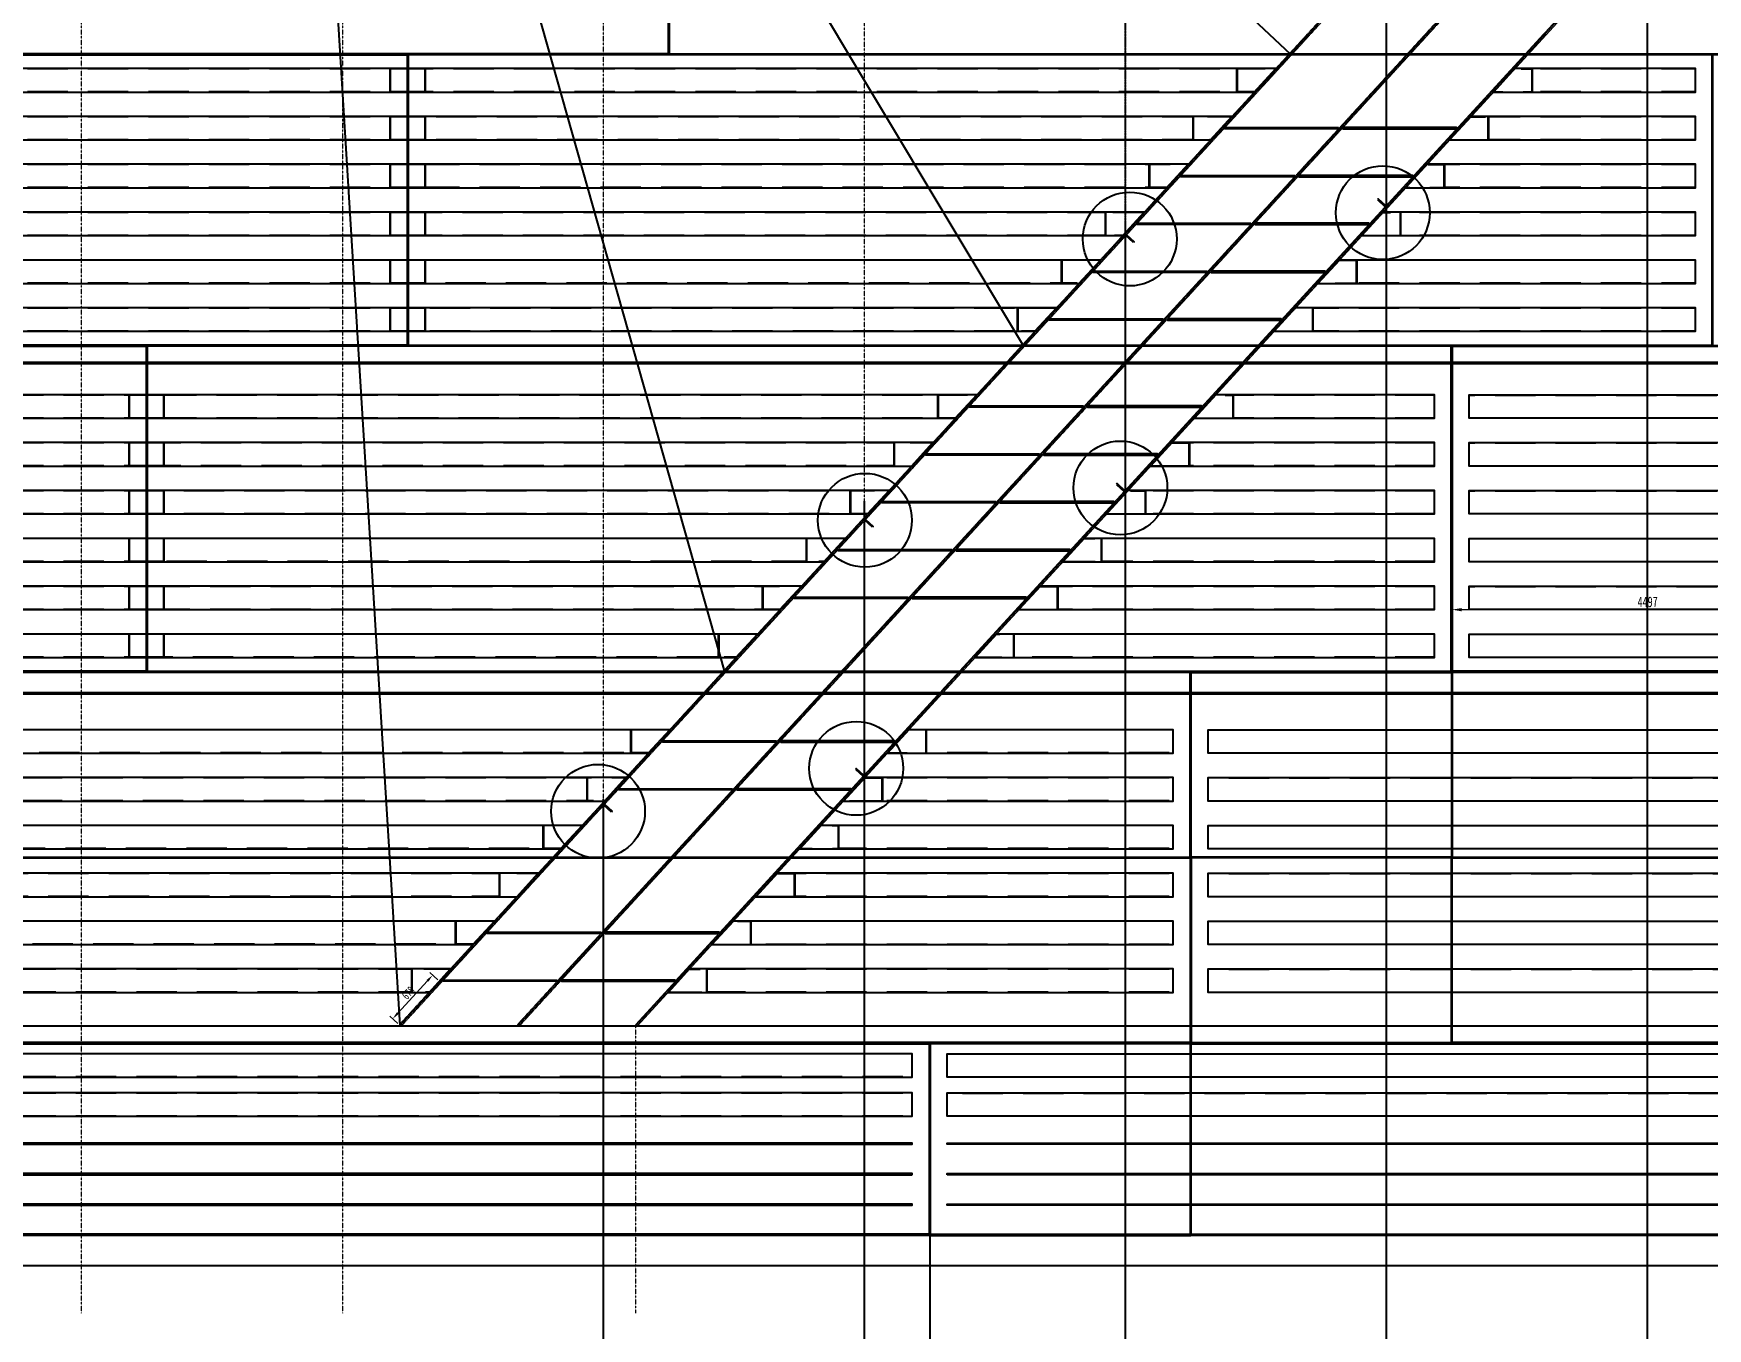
# Model space of a CAD drawing. Extents: x -158665 to 747974, y -1078007 to -307893.
# Drawn here: x 182833 to 202073, y -485864 to -470974 of the extents above; entities that cross this region are included whole.
import ezdxf

# ---------------------------------------------------------------- set-up
doc = ezdxf.new("R2010")
doc.units = 0
doc.header["$LTSCALE"] = 0.02
doc.header["$MEASUREMENT"] = 0
doc.header["$PDMODE"] = 35
doc.header["$PDSIZE"] = 150
for name, pattern in [('CENTER', [2, 1.25, -0.25, 0.25, -0.25]), ('CENTER2', [28.575, 19.05, -3.175, 3.175, -3.175]), ('DASHED', [19.05, 12.7, -6.35]), ('DASHED2', [9.525, 6.35, -3.175]), ('PHANTOM', [63.5, 31.75, -6.35, 6.35, -6.35, 6.35, -6.35])]:
    doc.linetypes.add(name, pattern=pattern)
doc.layers.get('0').update_dxf_attribs({"linetype": 'CONTINUOUS'})
doc.layers.get('Defpoints').update_dxf_attribs({"linetype": 'CONTINUOUS'})
for name, color, linetype in [('1', 1, 'CONTINUOUS'), ('Axis', 1, 'CENTER2'), ('横隔板开孔', 7, 'CONTINUOUS')]:
    doc.layers.add(name, color=color, linetype=linetype)
for name, color, linetype, lineweight in [('1图框轮廓', 7, 'CONTINUOUS', 35), ('3中心线层', 1, 'CENTER', 13), ('4虚线层', 3, 'DASHED', 15)]:
    doc.layers.add(name, color=color, linetype=linetype, lineweight=lineweight)
doc.styles.add('仿宋', font='仿宋_GB2312_1.ttf', dxfattribs={"width": 0.7})
doc.dimstyles.new('180', dxfattribs={"dimscale": 180, "dimtxt": 2.7, "dimasz": 2.5, "dimexe": 1.25, "dimexo": 0.625, "dimtad": 1, "dimdec": 0, "dimdsep": 46, "dimtxsty": '仿宋', "dimcen": 2.5, "dimclrd": 3, "dimclre": 3, "dimclrt": 4, "dimazin": 0, "dimtfac": 1, "dimtdec": 0, "dimtmove": 0, "dimatfit": 3, "dimfxl": 1.25, "dimlwd": 13, "dimlwe": 13, "dimarcsym": 0})
doc.dimstyles.new('标准标注样式-45', dxfattribs={"dimscale": 45, "dimtxt": 2.7, "dimasz": 2.5, "dimexe": 1.25, "dimexo": 0.625, "dimtad": 1, "dimdec": 0, "dimdsep": 46, "dimtxsty": '仿宋', "dimcen": 2.5, "dimclrd": 3, "dimclre": 3, "dimclrt": 4, "dimazin": 0, "dimtfac": 1, "dimtdec": 0, "dimtmove": 0, "dimatfit": 3, "dimfxl": 1.25, "dimlwd": 13, "dimlwe": 13, "dimarcsym": 0})
doc.dimstyles.new('样式-35', dxfattribs={"dimscale": 35, "dimtxt": 2.7, "dimasz": 2.5, "dimexe": 1.25, "dimexo": 0.625, "dimtad": 1, "dimdec": 0, "dimdsep": 46, "dimtxsty": '仿宋', "dimcen": 2.5, "dimclrd": 3, "dimclre": 3, "dimclrt": 4, "dimazin": 0, "dimtfac": 1, "dimtdec": 0, "dimtmove": 0, "dimatfit": 3, "dimfxl": 1.25, "dimlwd": 13, "dimlwe": 13, "dimarcsym": 0})

# ---------------------------------------------------------------- blocks, each defined once
blk = doc.blocks.new('*D181')
at = {"color": 3, "linetype": 'ByBlock', "lineweight": 13, "ltscale": 3}
blk.add_line((187021, -482237), (187361, -481866), dxfattribs=at)
at = {"color": 3, "lineweight": 13, "ltscale": 3}
for p, q in [((187480, -481856), (187388, -481772)), ((187022, -482356), (186930, -482272))]:
    blk.add_line(p, q, dxfattribs=at)
at = {"color": 3, "ltscale": 3}
for points in [[(187350, -481856), (187372, -481876), (187420, -481802)], [(187010, -482227), (187032, -482247), (186962, -482302)]]:
    blk.add_solid(points, dxfattribs=at)
at = {"layer": 'Defpoints', "color": 0, "ltscale": 3}
for p in [(187420, -481802), (187496, -481871), (187038, -482371)]:
    blk.add_point(p, dxfattribs=at)
at = {"color": 4, "ltscale": 3, "insert": (187140, -482005), "char_height": 94.5, "attachment_point": 5, "rotation": 47.5, "style": '仿宋'}
blk.add_mtext('678', dxfattribs=at)
blk = doc.blocks.new('*D312')
at = {"color": 3, "lineweight": 13, "ltscale": 3}
for p, q in [((199136, -478283), (199136, -477543)), ((203633, -478283), (203633, -477543))]:
    blk.add_line(p, q, dxfattribs=at)
at = {"color": 3, "linetype": 'ByBlock', "lineweight": 13, "ltscale": 3}
blk.add_line((203521, -477599), (199249, -477599), dxfattribs=at)
at = {"color": 3, "ltscale": 3}
for points in [[(199249, -477580), (199249, -477618), (199136, -477599)], [(203521, -477580), (203521, -477618), (203633, -477599)]]:
    blk.add_solid(points, dxfattribs=at)
at = {"layer": 'Defpoints', "color": 0, "ltscale": 3}
for p in [(199136, -477599), (199136, -478311), (203633, -478311)]:
    blk.add_point(p, dxfattribs=at)
at = {"color": 4, "ltscale": 3, "insert": (201385, -477510), "char_height": 121.5, "attachment_point": 5, "style": '仿宋'}
blk.add_mtext('4497', dxfattribs=at)
blk = doc.blocks.new('*D596')
at = {"color": 3, "lineweight": 13, "ltscale": 3}
for p, q in [((144436, -474876), (144436, -486693)), ((195383, -499878), (195383, -486243))]:
    blk.add_line(p, q, dxfattribs=at)
at = {"color": 3, "linetype": 'ByBlock', "lineweight": 13, "ltscale": 3}
blk.add_line((144886, -486468), (194933, -486468), dxfattribs=at)
at = {"color": 3, "ltscale": 3}
for points in [[(144886, -486393), (144886, -486543), (144436, -486468)], [(194933, -486393), (194933, -486543), (195383, -486468)]]:
    blk.add_solid(points, dxfattribs=at)
at = {"layer": 'Defpoints', "color": 0, "ltscale": 3}
for p in [(144436, -474764), (195383, -486468), (195383, -499991)]:
    blk.add_point(p, dxfattribs=at)
at = {"color": 4, "ltscale": 3, "insert": (169909, -486112), "char_height": 486, "attachment_point": 5, "style": '仿宋'}
blk.add_mtext('50947', dxfattribs=at)
blk = doc.blocks.new('*D598')
at = {"color": 3, "lineweight": 13, "ltscale": 3}
for p, q in [((134876, -489673), (134876, -449390)), ((195383, -499878), (195383, -449390))]:
    blk.add_line(p, q, dxfattribs=at)
at = {"color": 3, "linetype": 'ByBlock', "lineweight": 13, "ltscale": 3}
blk.add_line((194933, -449615), (135326, -449615), dxfattribs=at)
at = {"color": 3, "ltscale": 3}
for points in [[(135326, -449540), (135326, -449690), (134876, -449615)], [(194933, -449540), (194933, -449690), (195383, -449615)]]:
    blk.add_solid(points, dxfattribs=at)
at = {"layer": 'Defpoints', "color": 0, "ltscale": 3}
for p in [(134876, -449615), (134876, -489785), (195383, -499991)]:
    blk.add_point(p, dxfattribs=at)
at = {"color": 4, "ltscale": 3, "insert": (165129, -449259), "char_height": 486, "attachment_point": 5, "style": '仿宋'}
blk.add_mtext('60507', dxfattribs=at)

msp = doc.modelspace()

# ---------------------------------------------------------------- linework, layer by layer
at = {"color": 7, "ltscale": 3}
for p, q in [((201382.8, -494987.6), (201382.8, -468059.1)), ((198382.8, -498197), (198382.8, -469985.6)), ((198382.8, -472970), (198373.2, -472961.2)), ((195382.8, -501470.9), (195382.8, -473219.5)), ((195382.8, -473283.6), (195392.4, -473292.4)), ((192382.8, -501784.5), (192382.8, -476353.3)), ((195382.8, -476244), (195373.2, -476235.2)), ((192382.8, -476557.5), (192392.4, -476566.3)), ((192382.8, -504744.8), (192382.8, -479314.1)), ((192382.8, -479517.9), (192373.2, -479509.1)), ((189382.8, -505058.4), (189382.8, -479779.4)), ((189382.8, -479831.4), (189392.4, -479840.2))]:
    msp.add_line(p, q, dxfattribs=at)
at = {"color": 1, "ltscale": 3}
for p, q in [((197264.6, -471210.8), (197299.8, -471210.8)), ((197264.6, -471213.8), (197299.8, -471213.8)), ((194189.4, -474563.8), (194227.8, -474563.8)), ((194189.4, -474566.8), (194227.8, -474566.8)), ((190753.1, -478313.8), (190788.4, -478313.8)), ((190753.1, -478316.8), (190788.4, -478316.8)), ((193133.1, -484786.6), (193133.1, -488622))]:
    msp.add_line(p, q, dxfattribs=at)
at = {"color": 7, "linetype": 'PHANTOM', "ltscale": 10}
for p, q in [((236819.7, -474763.8), (144381.3, -474763.8)), ((234625.8, -478563.8), (140954.1, -478563.8)), ((232417.4, -482388.8), (137449.8, -482388.8))]:
    msp.add_line(p, q, dxfattribs=at)
at = {"color": 200, "ltscale": 10}
for p, q in [((236819.7, -474755.8), (144435.5, -474755.8)), ((236819.7, -474771.8), (144435.5, -474771.8)), ((234625.8, -478555.8), (140954.1, -478555.8)), ((234625.8, -478571.8), (140954.1, -478571.8))]:
    msp.add_line(p, q, dxfattribs=at)
at = {"color": 6, "ltscale": 3}
msp.add_line((134875.9, -485139), (230875.9, -485138.8), dxfattribs=at)
at = {"color": 2}
for points in [[(179833.1, -471648.8), (186933.1, -471648.8), (186933.1, -471378.8), (179833.1, -471378.8)], [(186933.1, -471648.8), (187333.1, -471648.8), (187333.1, -471378.8), (186933.1, -471378.8)], [(187333.1, -471648.8), (196664, -471648.8), (196664, -471378.8), (187333.1, -471378.8)], [(196666, -471648.8), (196863.2, -471648.8), (197110.6, -471378.8), (196666, -471378.8)], [(200055.8, -471378.8), (199858.6, -471378.8), (199611.2, -471648.8), (200055.8, -471648.8)], [(200057.8, -471648.8), (201933.1, -471648.8), (201933.1, -471378.8), (200057.8, -471378.8)], [(179833.1, -472198.8), (186933.1, -472198.8), (186933.1, -471928.8), (179833.1, -471928.8)], [(186933.1, -472198.8), (187333.1, -472198.8), (187333.1, -471928.8), (186933.1, -471928.8)], [(187333.1, -472198.8), (196160, -472198.8), (196160, -471928.8), (187333.1, -471928.8)], [(196162, -472198.8), (196359.3, -472198.8), (196606.6, -471928.8), (196162, -471928.8)], [(199551.8, -471928.8), (199354.6, -471928.8), (199107.2, -472198.8), (199551.8, -472198.8)], [(199553.8, -472198.8), (201933.1, -472198.8), (201933.1, -471928.8), (199553.8, -471928.8)], [(179833.1, -472748.8), (186933.1, -472748.8), (186933.1, -472478.8), (179833.1, -472478.8)], [(186933.1, -472748.8), (187333.1, -472748.8), (187333.1, -472478.8), (186933.1, -472478.8)], [(187333.1, -472748.8), (195656, -472748.8), (195656, -472478.8), (187333.1, -472478.8)], [(195658, -472748.8), (195855.3, -472748.8), (196102.6, -472478.8), (195658, -472478.8)], [(199047.9, -472478.8), (198850.6, -472478.8), (198603.2, -472748.8), (199047.9, -472748.8)], [(199049.9, -472748.8), (201933.1, -472748.8), (201933.1, -472478.8), (199049.9, -472478.8)], [(179833.1, -473298.8), (186933.1, -473298.8), (186933.1, -473028.8), (179833.1, -473028.8)], [(186933.1, -473298.8), (187333.1, -473298.8), (187333.1, -473028.8), (186933.1, -473028.8)], [(187333.1, -473298.8), (195152, -473298.8), (195152, -473028.8), (187333.1, -473028.8)], [(195154, -473298.8), (195351.3, -473298.8), (195598.7, -473028.8), (195154, -473028.8)], [(198543.9, -473028.8), (198346.6, -473028.8), (198099.3, -473298.8), (198543.9, -473298.8)], [(198545.9, -473298.8), (201933.1, -473298.8), (201933.1, -473028.8), (198545.9, -473028.8)], [(179833.1, -473848.8), (186933.1, -473848.8), (186933.1, -473578.8), (179833.1, -473578.8)], [(186933.1, -473848.8), (187333.1, -473848.8), (187333.1, -473578.8), (186933.1, -473578.8)], [(187333.1, -473848.8), (194648, -473848.8), (194648, -473578.8), (187333.1, -473578.8)], [(194650, -473848.8), (194847.3, -473848.8), (195094.7, -473578.8), (194650, -473578.8)], [(198039.9, -473578.8), (197842.6, -473578.8), (197595.3, -473848.8), (198039.9, -473848.8)], [(198041.9, -473848.8), (201933.1, -473848.8), (201933.1, -473578.8), (198041.9, -473578.8)], [(179833.1, -474398.8), (186933.1, -474398.8), (186933.1, -474128.8), (179833.1, -474128.8)], [(186933.1, -474398.8), (187333.1, -474398.8), (187333.1, -474128.8), (186933.1, -474128.8)], [(187333.1, -474398.8), (194144.1, -474398.8), (194144.1, -474128.8), (187333.1, -474128.8)], [(194146.1, -474398.8), (194343.3, -474398.8), (194590.7, -474128.8), (194146.1, -474128.8)], [(197535.9, -474128.8), (197338.7, -474128.8), (197091.3, -474398.8), (197535.9, -474398.8)], [(197537.9, -474398.8), (201933.1, -474398.8), (201933.1, -474128.8), (197537.9, -474128.8)], [(176833.1, -475398.8), (183933.1, -475398.8), (183933.1, -475128.8), (176833.1, -475128.8)], [(183933.1, -475398.8), (184333.1, -475398.8), (184333.1, -475128.8), (183933.1, -475128.8)], [(184333.1, -475398.8), (193227.7, -475398.8), (193227.7, -475128.8), (184333.1, -475128.8)], [(193229.7, -475398.8), (193427, -475398.8), (193674.4, -475128.8), (193229.7, -475128.8)], [(196619.6, -475128.8), (196422.3, -475128.8), (196175, -475398.8), (196619.6, -475398.8)], [(196621.6, -475398.8), (198933.1, -475398.8), (198933.1, -475128.8), (196621.6, -475128.8)], [(215433.1, -475398.8), (199333.1, -475398.8), (199333.1, -475128.8), (215433.1, -475128.8)], [(176833.1, -475948.8), (183933.1, -475948.8), (183933.1, -475678.8), (176833.1, -475678.8)], [(183933.1, -475948.8), (184333.1, -475948.8), (184333.1, -475678.8), (183933.1, -475678.8)], [(184333.1, -475948.8), (192723.8, -475948.8), (192723.8, -475678.8), (184333.1, -475678.8)], [(192725.8, -475948.8), (192923, -475948.8), (193170.4, -475678.8), (192725.8, -475678.8)], [(196115.6, -475678.8), (195918.3, -475678.8), (195671, -475948.8), (196115.6, -475948.8)], [(196117.6, -475948.8), (198933.1, -475948.8), (198933.1, -475678.8), (196117.6, -475678.8)], [(215433.1, -475948.8), (199333.1, -475948.8), (199333.1, -475678.8), (215433.1, -475678.8)], [(176833.1, -476498.8), (183933.1, -476498.8), (183933.1, -476228.8), (176833.1, -476228.8)], [(183933.1, -476498.8), (184333.1, -476498.8), (184333.1, -476228.8), (183933.1, -476228.8)], [(184333.1, -476498.8), (192219.8, -476498.8), (192219.8, -476228.8), (184333.1, -476228.8)], [(192221.8, -476498.8), (192419, -476498.8), (192666.4, -476228.8), (192221.8, -476228.8)], [(195611.6, -476228.8), (195414.4, -476228.8), (195167, -476498.8), (195611.6, -476498.8)], [(195613.6, -476498.8), (198933.1, -476498.8), (198933.1, -476228.8), (195613.6, -476228.8)], [(215433.1, -476498.8), (199333.1, -476498.8), (199333.1, -476228.8), (215433.1, -476228.8)], [(176833.1, -477048.8), (183933.1, -477048.8), (183933.1, -476778.8), (176833.1, -476778.8)], [(183933.1, -477048.8), (184333.1, -477048.8), (184333.1, -476778.8), (183933.1, -476778.8)], [(184333.1, -477048.8), (191715.8, -477048.8), (191715.8, -476778.8), (184333.1, -476778.8)], [(191717.8, -477048.8), (191915, -477048.8), (192162.4, -476778.8), (191717.8, -476778.8)], [(195107.6, -476778.8), (194910.4, -476778.8), (194663, -477048.8), (195107.6, -477048.8)], [(195109.6, -477048.8), (198933.1, -477048.8), (198933.1, -476778.8), (195109.6, -476778.8)], [(215433.1, -477048.8), (199333.1, -477048.8), (199333.1, -476778.8), (215433.1, -476778.8)], [(176833.1, -477598.8), (183933.1, -477598.8), (183933.1, -477328.8), (176833.1, -477328.8)], [(183933.1, -477598.8), (184333.1, -477598.8), (184333.1, -477328.8), (183933.1, -477328.8)], [(184333.1, -477598.8), (191211.8, -477598.8), (191211.8, -477328.8), (184333.1, -477328.8)], [(191213.8, -477598.8), (191411.1, -477598.8), (191658.4, -477328.8), (191213.8, -477328.8)], [(194603.7, -477328.8), (194406.4, -477328.8), (194159, -477598.8), (194603.7, -477598.8)], [(194605.7, -477598.8), (198933.1, -477598.8), (198933.1, -477328.8), (194605.7, -477328.8)], [(215433.1, -477598.8), (199333.1, -477598.8), (199333.1, -477328.8), (215433.1, -477328.8)], [(176833.1, -478148.8), (183933.1, -478148.8), (183933.1, -477878.8), (176833.1, -477878.8)], [(183933.1, -478148.8), (184333.1, -478148.8), (184333.1, -477878.8), (183933.1, -477878.8)], [(184333.1, -478148.8), (190707.8, -478148.8), (190707.8, -477878.8), (184333.1, -477878.8)], [(190709.8, -478148.8), (190907.1, -478148.8), (191154.4, -477878.8), (190709.8, -477878.8)], [(194099.7, -477878.8), (193902.4, -477878.8), (193655.1, -478148.8), (194099.7, -478148.8)], [(194101.7, -478148.8), (198933.1, -478148.8), (198933.1, -477878.8), (194101.7, -477878.8)], [(215433.1, -478148.8), (199333.1, -478148.8), (199333.1, -477878.8), (215433.1, -477878.8)], [(181333.1, -479248.8), (189699.9, -479248.8), (189699.9, -478978.8), (181333.1, -478978.8)], [(189701.9, -479248.8), (189899.1, -479248.8), (190146.5, -478978.8), (189701.9, -478978.8)], [(193091.7, -478978.8), (192894.5, -478978.8), (192647.1, -479248.8), (193091.7, -479248.8)], [(193093.7, -479248.8), (195933.1, -479248.8), (195933.1, -478978.8), (193093.7, -478978.8)], [(212433, -479248.8), (196333.1, -479248.8), (196333.1, -478978.8), (212433, -478978.8)], [(181333.1, -479798.8), (189195.9, -479798.8), (189195.9, -479528.8), (181333.1, -479528.8)], [(189197.9, -479798.8), (189395.2, -479798.8), (189642.5, -479528.8), (189197.9, -479528.8)], [(192587.7, -479528.8), (192390.5, -479528.8), (192143.1, -479798.8), (192587.7, -479798.8)], [(192589.7, -479798.8), (195933.1, -479798.8), (195933.1, -479528.8), (192589.7, -479528.8)], [(212433.1, -479798.8), (196333.1, -479798.8), (196333.1, -479528.8), (212433.1, -479528.8)], [(181333.1, -480348.8), (188691.9, -480348.8), (188691.9, -480078.8), (181333.1, -480078.8)], [(188693.9, -480348.8), (188891.2, -480348.8), (189138.5, -480078.8), (188693.9, -480078.8)], [(192083.7, -480078.8), (191886.5, -480078.8), (191639.1, -480348.8), (192083.7, -480348.8)], [(192085.7, -480348.8), (195933.1, -480348.8), (195933.1, -480078.8), (192085.7, -480078.8)], [(212433, -480348.8), (196333.1, -480348.8), (196333.1, -480078.8), (212433, -480078.8)], [(181333.1, -480898.8), (188187.9, -480898.8), (188187.9, -480628.8), (181333.1, -480628.8)], [(188189.9, -480898.8), (188387.2, -480898.8), (188634.5, -480628.8), (188189.9, -480628.8)], [(191579.7, -480628.8), (191382.5, -480628.8), (191135.1, -480898.8), (191579.7, -480898.8)], [(191581.7, -480898.8), (195933.1, -480898.8), (195933.1, -480628.8), (191581.7, -480628.8)], [(212433.1, -480898.8), (196333.1, -480898.8), (196333.1, -480628.8), (212433.1, -480628.8)], [(181333.1, -481448.8), (187684, -481448.8), (187684, -481178.8), (181333.1, -481178.8)], [(187686, -481448.8), (187883.2, -481448.8), (188130.6, -481178.8), (187686, -481178.8)], [(191075.8, -481178.8), (190878.5, -481178.8), (190631.2, -481448.8), (191075.8, -481448.8)], [(191077.8, -481448.8), (195933.1, -481448.8), (195933.1, -481178.8), (191077.8, -481178.8)], [(212433.1, -481448.8), (196333.1, -481448.8), (196333.1, -481178.8), (212433.1, -481178.8)], [(181333.1, -481998.8), (187180, -481998.8), (187180, -481728.8), (181333.1, -481728.8)], [(187182, -481998.8), (187379.2, -481998.8), (187626.6, -481728.8), (187182, -481728.8)], [(190571.8, -481728.8), (190374.5, -481728.8), (190127.2, -481998.8), (190571.8, -481998.8)], [(190573.8, -481998.8), (195933.1, -481998.8), (195933.1, -481728.8), (190573.8, -481728.8)], [(212433.1, -481998.8), (196333.1, -481998.8), (196333.1, -481728.8), (212433.1, -481728.8)], [(179333.1, -482973.8), (192933.1, -482973.8), (192933.1, -482703.8), (179333.1, -482703.8)], [(209433.1, -482973.8), (193333.1, -482973.8), (193333.1, -482703.8), (209433.1, -482703.8)], [(179333.1, -483423.8), (192933.1, -483423.8), (192933.1, -483153.8), (179333.1, -483153.8)], [(209433.1, -483423.8), (193333.1, -483423.8), (193333.1, -483153.8), (209433.1, -483153.8)]]:
    msp.add_lwpolyline(points, close=True, dxfattribs=at)
at = {"color": 1, "ltscale": 3}
for points in [[(198280.7, -472884.6), (198369.2, -472965.7), (198377.3, -472956.8), (198288.8, -472875.8)], [(195476.8, -473377.9), (195388.4, -473296.8), (195396.5, -473287.9), (195484.9, -473369)], [(195280.7, -476158.5), (195369.2, -476239.6), (195377.3, -476230.7), (195288.8, -476149.7)], [(192476.8, -476651.8), (192388.4, -476570.7), (192396.5, -476561.9), (192484.9, -476642.9)], [(192280.7, -479432.5), (192369.2, -479513.5), (192377.3, -479504.7), (192288.8, -479423.6)], [(189476.8, -479925.7), (189388.4, -479844.6), (189396.5, -479835.8), (189484.9, -479916.9)]]:
    msp.add_lwpolyline(points, close=True, dxfattribs=at)
at = {"color": 7, "ltscale": 3}
for centre in [(198341, -473034.9), (195432.6, -473337.3), (195325, -476199.1), (192388.4, -476570.7), (192288.8, -479423.6), (189321.8, -479917.3)]:
    msp.add_circle(centre, 539.3, dxfattribs=at)
at = {"layer": '1', "color": 4}
for points in [[(197832.9, -472056.8), (197832.9, -472070.8), (196524.6, -472070.8), (196524.6, -472056.8)], [(197881, -472056.8), (197881, -472070.8), (199189.2, -472070.8), (199189.2, -472056.8)], [(197328.9, -472606.8), (197328.9, -472620.8), (196020.6, -472620.8), (196020.6, -472606.8)], [(197377, -472606.8), (197377, -472620.8), (198685.2, -472620.8), (198685.2, -472606.8)], [(196824.9, -473156.8), (196824.9, -473170.8), (195516.6, -473170.8), (195516.6, -473156.8)], [(196873, -473156.8), (196873, -473170.8), (198181.2, -473170.8), (198181.2, -473156.8)], [(196320.9, -473706.8), (196320.9, -473720.8), (195012.7, -473720.8), (195012.7, -473706.8)], [(196369, -473706.8), (196369, -473720.8), (197677.3, -473720.8), (197677.3, -473706.8)], [(195816.9, -474256.8), (195816.9, -474270.8), (194508.7, -474270.8), (194508.7, -474256.8)], [(195865, -474256.8), (195865, -474270.8), (197173.3, -474270.8), (197173.3, -474256.8)], [(194900.6, -475256.8), (194900.6, -475270.8), (193592.4, -475270.8), (193592.4, -475256.8)], [(194948.7, -475256.8), (194948.7, -475270.8), (196256.9, -475270.8), (196256.9, -475256.8)], [(194396.6, -475806.8), (194396.6, -475820.8), (193088.4, -475820.8), (193088.4, -475806.8)], [(194444.7, -475806.8), (194444.7, -475820.8), (195753, -475820.8), (195753, -475806.8)], [(193892.6, -476356.8), (193892.6, -476370.8), (192584.4, -476370.8), (192584.4, -476356.8)], [(193940.7, -476356.8), (193940.7, -476370.8), (195249, -476370.8), (195249, -476356.8)], [(193388.7, -476906.8), (193388.7, -476920.8), (192080.4, -476920.8), (192080.4, -476906.8)], [(193436.7, -476906.8), (193436.7, -476920.8), (194745, -476920.8), (194745, -476906.8)], [(192884.7, -477456.8), (192884.7, -477470.8), (191576.4, -477470.8), (191576.4, -477456.8)], [(192932.8, -477456.8), (192932.8, -477470.8), (194241, -477470.8), (194241, -477456.8)], [(191372.7, -479106.8), (191372.7, -479120.8), (190064.5, -479120.8), (190064.5, -479106.8)], [(191420.8, -479106.8), (191420.8, -479120.8), (192729.1, -479120.8), (192729.1, -479106.8)], [(190868.7, -479656.8), (190868.7, -479670.8), (189560.5, -479670.8), (189560.5, -479656.8)], [(190916.8, -479656.8), (190916.8, -479670.8), (192225.1, -479670.8), (192225.1, -479656.8)], [(189356.8, -481306.8), (189356.8, -481320.8), (188048.6, -481320.8), (188048.6, -481306.8)], [(189404.9, -481306.8), (189404.9, -481320.8), (190713.1, -481320.8), (190713.1, -481306.8)], [(188852.8, -481856.8), (188852.8, -481870.8), (187544.6, -481870.8), (187544.6, -481856.8)], [(188900.9, -481856.8), (188900.9, -481870.8), (190209.2, -481870.8), (190209.2, -481856.8)], [(179333.1, -483732.8), (179333.1, -483744.8), (192933.1, -483744.8), (192933.1, -483732.8)], [(209433.1, -483732.8), (209433.1, -483744.8), (193333.1, -483744.8), (193333.1, -483732.8)], [(192933.1, -484094.8), (192933.1, -484082.8), (179333.1, -484082.8), (179333.1, -484094.8)], [(193333.1, -484094.8), (193333.1, -484082.8), (209433.1, -484082.8), (209433.1, -484094.8)], [(179333.1, -484432.8), (179333.1, -484444.8), (192933.1, -484444.8), (192933.1, -484432.8)], [(209433.1, -484432.8), (209433.1, -484444.8), (193333.1, -484444.8), (193333.1, -484432.8)], [(179133.1, -484778.8), (179133.1, -484788.8), (193133.1, -484788.8), (193133.1, -484778.8)], [(209633.1, -484778.8), (209633.1, -484788.8), (193133.1, -484788.8), (193133.1, -484778.8)]]:
    msp.add_lwpolyline(points, close=True, dxfattribs=at)
at = {"layer": '1图框轮廓', "color": 1}
for points in [[(190129.7, -471210.8), (182636.1, -471210.8), (182636.1, -469078.8), (190129.7, -469078.8)], [(179636.1, -471216.8), (187130.1, -471216.8), (187130.1, -474560.8), (179636.1, -474560.8)], [(184130.1, -478310.8), (176636.1, -478310.8), (176636.1, -474566.8), (184130.1, -474566.8)], [(199133.1, -480448.8), (212630.1, -480448.8), (212630.1, -478316.8), (199133.1, -478316.8)], [(199133.1, -480448.8), (212630.1, -480448.8), (212630.1, -482580.8), (199133.1, -482580.8)], [(209630.1, -484788.8), (196133.1, -484788.8), (196133.1, -482586.8), (209630.1, -482586.8)]]:
    msp.add_lwpolyline(points, close=True, dxfattribs=at)
at = {"layer": '1图框轮廓', "color": 207}
for points in [[(205130.1, -469078.8), (190135.7, -469078.8), (190135.7, -471210.8), (205130.1, -471210.8)], [(187136.1, -474560.8), (202130.1, -474560.8), (202130.1, -471216.8), (187136.1, -471216.8)], [(199130.1, -474566.8), (184136.1, -474566.8), (184136.1, -478310.8), (199130.1, -478310.8)], [(203633.1, -478310.8), (199136.1, -478310.8), (199136.1, -474566.8), (203633.1, -474566.8)], [(181136.1, -480448.8), (196130.1, -480448.8), (196130.1, -478316.8), (181136.1, -478316.8)], [(196136.1, -478316.8), (199133.1, -478316.8), (199133.1, -480448.8), (196136.1, -480448.8)], [(181136.1, -480448.8), (196130.1, -480448.8), (196130.1, -482580.8), (181136.1, -482580.8)], [(196136.1, -482580.8), (199133.1, -482580.8), (199133.1, -480448.8), (196136.1, -480448.8)], [(193130.1, -484788.9), (179136.1, -484788.9), (179136.1, -482586.8), (193130.1, -482586.8)], [(196133.1, -482586.8), (193136.1, -482586.8), (193136.1, -484788.9), (196133.1, -484788.9)]]:
    msp.add_lwpolyline(points, close=True, dxfattribs=at)
at = {"layer": '3中心线层', "color": 8, "linetype": 'CENTER', "ltscale": 10}
for points in [[(195382.8, -473283.6), (195382.8, -463837.3)], [(183382.8, -463923.3), (183382.8, -485685.6)], [(186382.8, -463923.3), (186382.8, -485685.6)], [(189382.8, -479831.4), (189382.8, -463923.3)], [(192382.8, -476557.5), (192382.8, -463923.3)], [(201382.8, -469696.1), (201382.8, -485685.6)], [(198382.8, -472970), (198382.8, -485685.6)], [(195382.8, -476244), (195382.8, -485685.6)], [(192382.8, -479517.9), (192382.8, -485685.6)], [(189752.1, -482388.8), (189752.1, -485685.6)]]:
    msp.add_lwpolyline(points, dxfattribs=at)
for points in [[(200995.9, -467138.8), (187037.9, -482371.2), (187057.1, -482388.8), (201015, -467156.3)], [(202352.2, -467138.8), (188394.3, -482371.2), (188413.4, -482388.8), (202371.4, -467156.3)]]:
    msp.add_lwpolyline(points, close=True, dxfattribs=at)
at = {"layer": '3中心线层', "color": 1, "linetype": 'CENTER', "ltscale": 10}
for points in [[(187039.5, -482388.8), (201013.5, -467138.8)], [(188395.8, -482388.8), (202369.9, -467138.8)], [(189752.1, -482388.8), (203726.2, -467138.8)]]:
    msp.add_lwpolyline(points, dxfattribs=at)
at = {"layer": '3中心线层', "color": 181, "linetype": 'ByBlock', "ltscale": 10}
msp.add_lwpolyline([(189750.6, -482371.2), (203708.6, -467138.8), (203727.7, -467156.3), (189769.8, -482388.8)], close=True, dxfattribs=at)
at = {"layer": '3中心线层', "color": 7, "linetype": 'ByBlock', "ltscale": 10}
for points in [[(194051.4, -474755.8), (194032.3, -474738.2), (197479, -470976.8), (197498.2, -470994.3), (194051.4, -474755.8)], [(195407.8, -474755.8), (195388.6, -474738.2), (198835.3, -470976.8), (198854.5, -470994.3), (195407.8, -474755.8)], [(196764.1, -474755.8), (196745, -474738.2), (200191.7, -470976.8), (200210.9, -470994.3), (196764.1, -474755.8)], [(190574, -478550.8), (190554.8, -478533.2), (194001.5, -474771.8), (194020.7, -474789.3), (190574, -478550.8)], [(191930.3, -478550.8), (191911.1, -478533.2), (195357.9, -474771.8), (195377, -474789.3), (191930.3, -478550.8)], [(193286.7, -478550.8), (193267.5, -478533.2), (196714.2, -474771.8), (196733.4, -474789.3), (193286.7, -478550.8)], [(187515.3, -481888.8), (187496.1, -481871.2), (190514.9, -478576.8), (190534.1, -478594.3), (187515.3, -481888.8)], [(188871.6, -481888.8), (188852.4, -481871.2), (191871.2, -478576.8), (191890.4, -478594.3), (188871.6, -481888.8)], [(190227.9, -481888.8), (190208.8, -481871.2), (193227.6, -478576.8), (193246.7, -478594.3), (190227.9, -481888.8)]]:
    msp.add_lwpolyline(points, dxfattribs=at)
at = {"layer": '4虚线层', "color": 4, "linetype": 'DASHED2', "ltscale": 20}
for p, q in [((186933.1, -471384.9), (179833.1, -471384.9)), ((187333.1, -471384.9), (186933.1, -471384.9)), ((196664, -471384.9), (187333.1, -471384.9)), ((197105, -471384.9), (196666, -471384.9)), ((199852.9, -471384.9), (200055.8, -471384.9)), ((201933.1, -471384.9), (200057.8, -471384.9)), ((186933.1, -471642.6), (179833.1, -471642.6)), ((187333.1, -471642.6), (186933.1, -471642.6)), ((196664, -471642.6), (187333.1, -471642.6)), ((196868.9, -471642.6), (196666, -471642.6)), ((199616.8, -471642.6), (200055.8, -471642.6)), ((201933.1, -471642.6), (200057.8, -471642.6)), ((186933.1, -471934.9), (179833.1, -471934.9)), ((187333.1, -471934.9), (186933.1, -471934.9)), ((196160, -471934.9), (187333.1, -471934.9)), ((196601, -471934.9), (196162, -471934.9)), ((199349, -471934.9), (199551.8, -471934.9)), ((201933.1, -471934.9), (199553.8, -471934.9)), ((186933.1, -472192.6), (179833.1, -472192.6)), ((187333.1, -472192.6), (186933.1, -472192.6)), ((196160, -472192.6), (187333.1, -472192.6)), ((196364.9, -472192.6), (196162, -472192.6)), ((199112.8, -472192.6), (199551.8, -472192.6)), ((201933.1, -472192.6), (199553.8, -472192.6)), ((186933.1, -472484.9), (179833.1, -472484.9)), ((187333.1, -472484.9), (186933.1, -472484.9)), ((195656, -472484.9), (187333.1, -472484.9)), ((196097, -472484.9), (195658, -472484.9)), ((198845, -472484.9), (199047.9, -472484.9)), ((201933.1, -472484.9), (199049.9, -472484.9)), ((186933.1, -472742.6), (179833.1, -472742.6)), ((187333.1, -472742.6), (186933.1, -472742.6)), ((195656, -472742.6), (187333.1, -472742.6)), ((195860.9, -472742.6), (195658, -472742.6)), ((198608.9, -472742.6), (199047.9, -472742.6)), ((201933.1, -472742.6), (199049.9, -472742.6)), ((186933.1, -473034.9), (179833.1, -473034.9)), ((187333.1, -473034.9), (186933.1, -473034.9)), ((195152, -473034.9), (187333.1, -473034.9)), ((195593, -473034.9), (195154, -473034.9)), ((198341, -473034.9), (198543.9, -473034.9)), ((201933.1, -473034.9), (198545.9, -473034.9)), ((186933.1, -473292.6), (179833.1, -473292.6)), ((187333.1, -473292.6), (186933.1, -473292.6)), ((195152, -473292.6), (187333.1, -473292.6)), ((195356.9, -473292.6), (195154, -473292.6)), ((198104.9, -473292.6), (198543.9, -473292.6)), ((201933.1, -473292.6), (198545.9, -473292.6)), ((186933.1, -473584.9), (179833.1, -473584.9)), ((187333.1, -473584.9), (186933.1, -473584.9)), ((194648, -473584.9), (187333.1, -473584.9)), ((195089, -473584.9), (194650, -473584.9)), ((197837, -473584.9), (198039.9, -473584.9)), ((201933.1, -473584.9), (198041.9, -473584.9)), ((186933.1, -473842.6), (179833.1, -473842.6)), ((187333.1, -473842.6), (186933.1, -473842.6)), ((194648, -473842.6), (187333.1, -473842.6)), ((194852.9, -473842.6), (194650, -473842.6)), ((197600.9, -473842.6), (198039.9, -473842.6)), ((201933.1, -473842.6), (198041.9, -473842.6)), ((186933.1, -474134.9), (179833.1, -474134.9)), ((187333.1, -474134.9), (186933.1, -474134.9)), ((194144.1, -474134.9), (187333.1, -474134.9)), ((194585.1, -474134.9), (194146.1, -474134.9)), ((197333, -474134.9), (197535.9, -474134.9)), ((201933.1, -474134.9), (197537.9, -474134.9)), ((186933.1, -474392.6), (179833.1, -474392.6)), ((187333.1, -474392.6), (186933.1, -474392.6)), ((194144.1, -474392.6), (187333.1, -474392.6)), ((194349, -474392.6), (194146.1, -474392.6)), ((197096.9, -474392.6), (197535.9, -474392.6)), ((201933.1, -474392.6), (197537.9, -474392.6)), ((183933.1, -475134.9), (176833.1, -475134.9)), ((184333.1, -475134.9), (183933.1, -475134.9)), ((193227.7, -475134.9), (184333.1, -475134.9)), ((193668.7, -475134.9), (193229.7, -475134.9)), ((196416.7, -475134.9), (196619.6, -475134.9)), ((198933.1, -475134.9), (196621.6, -475134.9)), ((199333.1, -475134.9), (215433.1, -475134.9)), ((183933.1, -475392.6), (176833.1, -475392.6)), ((184333.1, -475392.6), (183933.1, -475392.6)), ((193227.7, -475392.6), (184333.1, -475392.6)), ((193432.6, -475392.6), (193229.7, -475392.6)), ((196180.6, -475392.6), (196619.6, -475392.6)), ((198933.1, -475392.6), (196621.6, -475392.6)), ((199333.1, -475392.6), (215433.1, -475392.6)), ((183933.1, -475684.9), (176833.1, -475684.9)), ((184333.1, -475684.9), (183933.1, -475684.9)), ((192723.8, -475684.9), (184333.1, -475684.9)), ((193164.7, -475684.9), (192725.8, -475684.9)), ((195912.7, -475684.9), (196115.6, -475684.9)), ((198933.1, -475684.9), (196117.6, -475684.9)), ((199333.1, -475684.9), (215433.1, -475684.9)), ((183933.1, -475942.6), (176833.1, -475942.6)), ((184333.1, -475942.6), (183933.1, -475942.6)), ((192723.8, -475942.6), (184333.1, -475942.6)), ((192928.6, -475942.6), (192725.8, -475942.6)), ((195676.6, -475942.6), (196115.6, -475942.6)), ((198933.1, -475942.6), (196117.6, -475942.6)), ((199333.1, -475942.6), (215433.1, -475942.6)), ((183933.1, -476234.9), (176833.1, -476234.9)), ((184333.1, -476234.9), (183933.1, -476234.9)), ((192219.8, -476234.9), (184333.1, -476234.9)), ((192660.8, -476234.9), (192221.8, -476234.9)), ((195408.7, -476234.9), (195611.6, -476234.9)), ((198933.1, -476234.9), (195613.6, -476234.9)), ((199333.1, -476234.9), (215433.1, -476234.9)), ((183933.1, -476492.6), (176833.1, -476492.6)), ((184333.1, -476492.6), (183933.1, -476492.6)), ((192219.8, -476492.6), (184333.1, -476492.6)), ((192424.7, -476492.6), (192221.8, -476492.6)), ((195172.6, -476492.6), (195611.6, -476492.6)), ((198933.1, -476492.6), (195613.6, -476492.6)), ((199333.1, -476492.6), (215433.1, -476492.6)), ((183933.1, -476784.9), (176833.1, -476784.9)), ((184333.1, -476784.9), (183933.1, -476784.9)), ((191715.8, -476784.9), (184333.1, -476784.9)), ((192156.8, -476784.9), (191717.8, -476784.9)), ((194904.8, -476784.9), (195107.6, -476784.9)), ((198933.1, -476784.9), (195109.6, -476784.9)), ((199333.1, -476784.9), (215433.1, -476784.9)), ((183933.1, -477042.6), (176833.1, -477042.6)), ((184333.1, -477042.6), (183933.1, -477042.6)), ((191715.8, -477042.6), (184333.1, -477042.6)), ((191920.7, -477042.6), (191717.8, -477042.6)), ((194668.6, -477042.6), (195107.6, -477042.6)), ((198933.1, -477042.6), (195109.6, -477042.6)), ((199333.1, -477042.6), (215433.1, -477042.6)), ((183933.1, -477334.9), (176833.1, -477334.9)), ((184333.1, -477334.9), (183933.1, -477334.9)), ((191211.8, -477334.9), (184333.1, -477334.9)), ((191652.8, -477334.9), (191213.8, -477334.9)), ((194400.8, -477334.9), (194603.7, -477334.9)), ((198933.1, -477334.9), (194605.7, -477334.9)), ((199333.1, -477334.9), (215433.1, -477334.9)), ((183933.1, -477592.6), (176833.1, -477592.6)), ((184333.1, -477592.6), (183933.1, -477592.6)), ((191211.8, -477592.6), (184333.1, -477592.6)), ((191416.7, -477592.6), (191213.8, -477592.6)), ((194164.7, -477592.6), (194603.7, -477592.6)), ((198933.1, -477592.6), (194605.7, -477592.6)), ((199333.1, -477592.6), (215433.1, -477592.6)), ((183933.1, -477884.9), (176833.1, -477884.9)), ((184333.1, -477884.9), (183933.1, -477884.9)), ((190707.8, -477884.9), (184333.1, -477884.9)), ((191148.8, -477884.9), (190709.8, -477884.9)), ((193896.8, -477884.9), (194099.7, -477884.9)), ((198933.1, -477884.9), (194101.7, -477884.9)), ((199333.1, -477884.9), (215433.1, -477884.9)), ((183933.1, -478142.6), (176833.1, -478142.6)), ((184333.1, -478142.6), (183933.1, -478142.6)), ((190707.8, -478142.6), (184333.1, -478142.6)), ((190912.7, -478142.6), (190709.8, -478142.6)), ((193660.7, -478142.6), (194099.7, -478142.6)), ((198933.1, -478142.6), (194101.7, -478142.6)), ((199333.1, -478142.6), (215433.1, -478142.6)), ((189699.9, -478984.9), (181333.1, -478984.9)), ((190140.9, -478984.9), (189701.9, -478984.9)), ((192888.8, -478984.9), (193091.7, -478984.9)), ((195933.1, -478984.9), (193093.7, -478984.9)), ((196333.1, -478984.9), (212433, -478984.9)), ((189699.9, -479242.6), (181333.1, -479242.6)), ((189904.8, -479242.6), (189701.9, -479242.6)), ((192652.7, -479242.6), (193091.7, -479242.6)), ((195933.1, -479242.7), (193093.7, -479242.6)), ((196333.1, -479242.7), (212433, -479242.6)), ((189195.9, -479535), (181333.1, -479534.9)), ((189636.9, -479534.9), (189197.9, -479534.9)), ((192384.8, -479534.9), (192587.7, -479534.9)), ((195933.1, -479535), (192589.7, -479534.9)), ((196333.1, -479535), (212433.1, -479534.9)), ((189195.9, -479792.7), (181333.1, -479792.6)), ((189400.8, -479792.6), (189197.9, -479792.6)), ((192148.7, -479792.7), (192587.7, -479792.7)), ((195933.1, -479792.7), (192589.7, -479792.6)), ((196333.1, -479792.7), (212433.1, -479792.6)), ((188691.9, -480084.9), (181333.1, -480084.9)), ((189132.9, -480084.9), (188693.9, -480084.9)), ((191880.9, -480084.9), (192083.7, -480084.9)), ((195933.1, -480085), (192085.7, -480084.9)), ((196333.1, -480085), (212433, -480084.9)), ((188691.9, -480342.6), (181333.1, -480342.6)), ((188896.8, -480342.6), (188693.9, -480342.6)), ((191644.7, -480342.6), (192083.7, -480342.6)), ((195933.1, -480342.7), (192085.7, -480342.6)), ((196333.1, -480342.7), (212433, -480342.6)), ((188187.9, -480635), (181333.1, -480634.9)), ((188628.9, -480634.9), (188189.9, -480634.9)), ((191376.9, -480634.9), (191579.7, -480634.9)), ((195933.1, -480635), (191581.7, -480634.9)), ((196333.1, -480635), (212433.1, -480634.9)), ((188187.9, -480892.7), (181333.1, -480892.6)), ((188392.8, -480892.7), (188189.9, -480892.7)), ((191140.8, -480892.7), (191579.7, -480892.7)), ((195933.1, -480892.7), (191581.7, -480892.6)), ((196333.1, -480892.7), (212433.1, -480892.6)), ((187684, -481184.9), (181333.1, -481184.9)), ((188124.9, -481184.9), (187686, -481184.9)), ((190872.9, -481184.9), (191075.8, -481184.9)), ((195933.1, -481185), (191077.8, -481184.9)), ((196333.1, -481185), (212433.1, -481184.9)), ((187684, -481442.6), (181333.1, -481442.6)), ((187888.8, -481442.6), (187686, -481442.6)), ((190636.8, -481442.7), (191075.8, -481442.7)), ((195933.1, -481442.7), (191077.8, -481442.7)), ((196333.1, -481442.7), (212433.1, -481442.6)), ((187180, -481735), (181333.1, -481734.9)), ((187621, -481734.9), (187182, -481734.9)), ((190368.9, -481734.9), (190571.8, -481734.9)), ((195933.1, -481735), (190573.8, -481734.9)), ((196333.1, -481735), (212433.1, -481734.9)), ((187180, -481992.7), (181333.1, -481992.6)), ((187384.9, -481992.6), (187182, -481992.6)), ((190132.8, -481992.6), (190571.8, -481992.6)), ((195933.1, -481992.7), (190573.8, -481992.6)), ((196333.1, -481992.7), (212433.1, -481992.6)), ((192933.1, -482709.9), (179333.1, -482709.9)), ((193333.1, -482709.9), (209433.1, -482709.9)), ((192933.1, -482967.6), (179333.1, -482967.6)), ((193333.1, -482967.6), (209433.1, -482967.6)), ((192933.1, -483159.9), (179333.1, -483159.9)), ((193333.1, -483159.9), (209433.1, -483159.9)), ((192933.1, -483417.6), (179333.1, -483417.6)), ((193333.1, -483417.6), (209433.1, -483417.6))]:
    msp.add_line(p, q, dxfattribs=at)
at = {"layer": 'Axis'}
msp.add_line((195382.8, -488317.5), (195382.8, -463041.7), dxfattribs=at)
at = {"layer": '横隔板开孔', "color": 1, "ltscale": 3}
for points in [[(187047.5, -482380), (185689.5, -460341.9), (190773.5, -478313.8)], [(194209.8, -474563.8), (185689.5, -460341.9), (197279.5, -471213.8)]]:
    msp.add_lwpolyline(points, dxfattribs=at)

# ---------------------------------------------------------------- dimensions: what is measured, and where the dimension line sits
at = {"color": 8, "ltscale": 3}
for base, p1, p2, picture, middle in [((134875.9, -449614.9), (195382.8, -499990.8), (134875.9, -489785.1), '*D598', (165129.3, -449259.4)), ((195382.8, -486467.5), (144435.5, -474763.8), (195382.8, -499990.7), '*D596', (169909.2, -486112))]:
    dim = msp.add_linear_dim(base=base, p1=p1, p2=p2, dimstyle='180', dxfattribs=at)
    dim.commit()
    dim.dimension.update_dxf_attribs({"geometry": picture, "text_midpoint": middle})
at = {"color": 7, "ltscale": 3}
dim = msp.add_linear_dim(base=(199136.1, -477598.8), p1=(203633.1, -478310.8), p2=(199136.1, -478310.8), dimstyle='标准标注样式-45', dxfattribs=at)
dim.commit()
dim.dimension.update_dxf_attribs({"geometry": '*D312', "text_midpoint": (201384.6, -477509.9)})
dim = msp.add_aligned_dim(p1=(187037.9, -482371.2), p2=(187496.1, -481871.2), distance=103, dimstyle='样式-35', dxfattribs=at)
dim.commit()
dim.dimension.update_dxf_attribs({"geometry": '*D181', "text_midpoint": (187140.1, -482004.9)})

doc.saveas('drawing.dxf')
